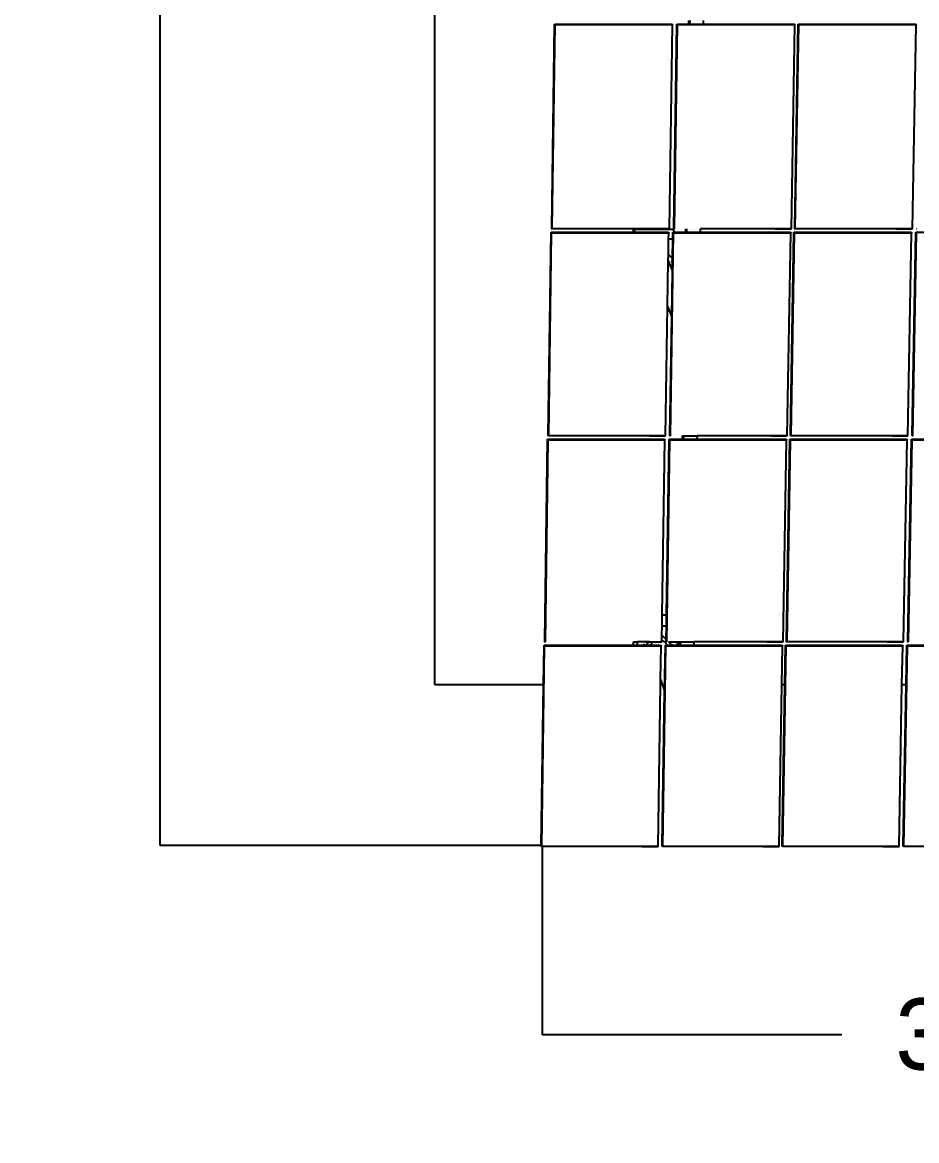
# Model space of a CAD drawing. Header units: inches. Extents: x -1856 to 1878, y -1863 to 1709.
# Drawn here: x 251 to 703, y -1863 to -1297 of the extents above; entities that cross this region are included whole.
import ezdxf

# ---------------------------------------------------------------- set-up
doc = ezdxf.new("R2010")
doc.units = ezdxf.units.IN
doc.header["$MEASUREMENT"] = 0
doc.dimstyles.get("Standard").update_dxf_attribs({"dimtxt": 36, "dimasz": 0.18, "dimexe": 0.18, "dimexo": 0.0625, "dimgap": 0.09, "dimtad": 0, "dimtih": 1, "dimtoh": 1, "dimdec": 4, "dimzin": 0, "dimdsep": 46, "dimtxsty": 'Standard', "dimcen": 0.09, "dimclrd": 1, "dimclre": 1, "dimclrt": 1, "dimadec": 0, "dimazin": 0, "dimtfac": 1, "dimtdec": 4, "dimtofl": 0, "dimtmove": 0, "dimatfit": 3, "dimfxl": 1, "dimtolj": 1, "dimtzin": 0, "dimarcsym": 0})

# ---------------------------------------------------------------- blocks, each defined once
blk = doc.blocks.new('*D4')
at = {"color": 1, "lineweight": -2, "transparency": 16777216}
for p, q in [((513.41, -1714.04), (513.41, -1809.21)), ((990.65, -1714.05), (990.65, -1809.21)), ((513.59, -1809.03), (664.94, -1809.03)), ((990.47, -1809.03), (839.12, -1809.03))]:
    blk.add_line(p, q, dxfattribs=at)
at = {"color": 1, "transparency": 16777216}
for points in [[(513.59, -1809), (513.59, -1809.06), (513.41, -1809.03)], [(990.47, -1809), (990.47, -1809.06), (990.65, -1809.03)]]:
    blk.add_solid(points, dxfattribs=at)
at = {"layer": 'Defpoints', "color": 0, "transparency": 16777216}
for p in [(513.41, -1713.98), (990.65, -1713.99), (990.65, -1809.03)]:
    blk.add_point(p, dxfattribs=at)
at = {"color": 1, "transparency": 16777216, "insert": (752.03, -1809.03), "char_height": 36, "attachment_point": 5}
blk.add_mtext('\\A1;35\' 6"', dxfattribs=at)
blk = doc.blocks.new('*D5')
at = {"color": 1, "lineweight": -2, "transparency": 16777216}
for p, q in [((545.64, 239.45), (320.16, 239.45)), ((320.34, 239.27), (320.34, -718.92)), ((320.34, -1713.3), (320.34, -755.1)), ((512.98, -1713.48), (320.16, -1713.48))]:
    blk.add_line(p, q, dxfattribs=at)
at = {"color": 1, "transparency": 16777216}
for points in [[(320.31, 239.27), (320.37, 239.27), (320.34, 239.45)], [(320.31, -1713.3), (320.37, -1713.3), (320.34, -1713.48)]]:
    blk.add_solid(points, dxfattribs=at)
at = {"layer": 'Defpoints', "color": 0, "transparency": 16777216}
for p in [(545.7, 239.45), (320.34, -1713.48), (513.04, -1713.48)]:
    blk.add_point(p, dxfattribs=at)
at = {"color": 1, "transparency": 16777216, "insert": (320.34, -737.01), "char_height": 36, "attachment_point": 5}
blk.add_mtext('\\A1;142\' 1"', dxfattribs=at)

msp = doc.modelspace()

# ---------------------------------------------------------------- linework, layer by layer
for p, q in [((459.17981, -1632.10957), (459.17981, 158.31563)), ((518.32316, -1400.99809), (519.71866, -1297.89668)), ((518.42636, -1401.44029), (519.82241, -1298.31948)), ((518.60815, -1401.44125), (520.0047, -1298.32045)), ((519.71866, -1297.89668), (519.82241, -1298.31948)), ((519.71866, -1297.89668), (579.26861, -1297.89761)), ((519.82241, -1298.31948), (520.0047, -1298.32045)), ((520.0047, -1298.32045), (520.09122, -1298.31948)), ((579.38425, -1298.32042), (520.09122, -1298.31948)), ((577.82824, -1401.44121), (579.38425, -1298.32042)), ((579.26861, -1297.89761), (579.38425, -1298.32042)), ((580.00801, -1400.99901), (581.56958, -1297.89761)), ((580.12348, -1401.44121), (581.68568, -1298.32042)), ((580.30528, -1401.44218), (581.86796, -1298.32139)), ((581.56958, -1297.89761), (581.68568, -1298.32042)), ((581.56958, -1297.89761), (587.45374, -1297.8977)), ((581.68568, -1298.32042), (581.86796, -1298.32139)), ((581.86796, -1298.32139), (581.95449, -1298.32042)), ((641.24752, -1298.32135), (581.95449, -1298.32042)), ((587.48037, -1296.11591), (587.45374, -1297.8977)), ((587.45374, -1297.8977), (588.19581, -1297.89771)), ((588.19581, -1297.89771), (588.22248, -1296.11592)), ((588.19581, -1297.89771), (595.09361, -1297.89782)), ((595.09361, -1297.89782), (595.12059, -1296.11605)), ((595.09361, -1297.89782), (641.11953, -1297.89854)), ((639.52536, -1401.44214), (641.24752, -1298.32135)), ((641.11953, -1297.89854), (641.24752, -1298.32135)), ((641.16322, -1401.00123), (642.88945, -1297.89983)), ((641.29088, -1401.44343), (643.01779, -1298.32264)), ((641.47267, -1401.44439), (643.20007, -1298.32361)), ((642.88945, -1297.89983), (643.01779, -1298.32264)), ((642.88945, -1297.89983), (702.43939, -1297.90076)), ((643.01779, -1298.32264), (643.20007, -1298.32361)), ((643.20007, -1298.32361), (643.28659, -1298.32264)), ((702.57962, -1298.32357), (643.28659, -1298.32264)), ((700.69275, -1401.44435), (702.57962, -1298.32357)), ((702.43939, -1297.90076), (702.57962, -1298.32357)), ((518.13759, -1401.44125), (518.07199, -1401.44125)), ((518.42636, -1401.44029), (518.32316, -1400.99809)), ((518.42636, -1401.44029), (518.34007, -1401.44125)), ((518.60815, -1401.44125), (518.42636, -1401.44029)), ((577.82824, -1401.44121), (518.69444, -1401.44029)), ((559.71968, -1401.6588), (579.66253, -1401.6588)), ((559.71968, -1403.19086), (559.71968, -1401.6588)), ((559.71968, -1401.6588), (560.33147, -1403.19087)), ((569.57649, -1401.44122), (577.82822, -1401.44251)), ((577.82822, -1401.44251), (577.82824, -1401.44121)), ((579.66253, -1401.6588), (580.29624, -1403.19114)), ((579.83471, -1401.44218), (579.76911, -1401.44218)), ((580.12348, -1401.44121), (580.00801, -1400.99901)), ((580.12348, -1401.44121), (580.03719, -1401.44218)), ((580.30528, -1401.44218), (580.12348, -1401.44121)), ((585.90594, -1401.44132), (585.87978, -1403.19123)), ((586.61969, -1403.19124), (586.64589, -1401.44133)), ((593.499, -1403.19135), (593.52551, -1401.44146)), ((639.52536, -1401.44214), (593.52551, -1401.44146)), ((631.27362, -1401.44215), (639.52534, -1401.44344)), ((639.52534, -1401.44344), (639.52536, -1401.44214)), ((641.0021, -1401.44439), (640.9365, -1401.44439)), ((641.29088, -1401.44343), (641.16322, -1401.00123)), ((641.29088, -1401.44343), (641.20459, -1401.44439)), ((641.47267, -1401.44439), (641.29088, -1401.44343)), ((700.69275, -1401.44435), (641.55896, -1401.44343)), ((692.441, -1401.44436), (700.69272, -1401.44565)), ((700.69272, -1401.44565), (700.69275, -1401.44435)), ((702.69922, -1401.44532), (702.63362, -1401.44532)), ((516.55231, -1505.7277), (517.93923, -1403.19021)), ((516.65487, -1506.18948), (518.04234, -1403.63282)), ((516.83617, -1506.19044), (518.22412, -1403.63378)), ((517.93923, -1403.19021), (518.04234, -1403.63282)), ((517.93923, -1403.19021), (559.71968, -1403.19086)), ((518.04234, -1403.63282), (518.22412, -1403.63378)), ((518.22412, -1403.63378), (518.31041, -1403.63282)), ((577.44082, -1403.63374), (518.31041, -1403.63282)), ((559.71968, -1403.19086), (560.33147, -1403.19087)), ((560.33147, -1403.19087), (577.32588, -1403.19113)), ((577.27865, -1414.38744), (577.39646, -1406.57529)), ((577.32588, -1403.19113), (577.44082, -1403.63374)), ((577.39646, -1406.57529), (577.44082, -1403.63374)), ((577.39646, -1406.57529), (579.56931, -1406.57529)), ((578.18323, -1506.19041), (579.73593, -1403.63374)), ((578.36453, -1506.19136), (579.91771, -1403.63471)), ((579.41867, -1416.52746), (579.56931, -1406.57529)), ((579.56931, -1406.57529), (579.62054, -1403.19113)), ((579.62054, -1403.19113), (579.73593, -1403.63374)), ((579.62054, -1403.19113), (580.29624, -1403.19114)), ((579.73593, -1403.63374), (579.91771, -1403.63471)), ((579.91771, -1403.63471), (580.004, -1403.63374)), ((639.13441, -1403.63467), (580.004, -1403.63374)), ((580.29624, -1403.19114), (585.87978, -1403.19123)), ((585.87978, -1403.19123), (586.61969, -1403.19124)), ((586.61969, -1403.19124), (593.499, -1403.19135)), ((593.499, -1403.19135), (639.00719, -1403.19206)), ((637.42262, -1506.19133), (639.13441, -1403.63467)), ((639.00719, -1403.19206), (639.13441, -1403.63467)), ((639.05642, -1505.73082), (640.77225, -1403.19334)), ((639.18331, -1506.19261), (640.89982, -1403.63596)), ((639.3646, -1506.19356), (641.0816, -1403.63692)), ((640.77225, -1403.19334), (640.89982, -1403.63596)), ((640.77225, -1403.19334), (700.1589, -1403.19427)), ((640.89982, -1403.63596), (641.0816, -1403.63692)), ((641.0816, -1403.63692), (641.16789, -1403.63596)), ((700.29829, -1403.63688), (641.16789, -1403.63596)), ((698.42269, -1506.19353), (700.29829, -1403.63688)), ((700.1589, -1403.19427), (700.29829, -1403.63688)), ((700.57256, -1505.73174), (702.45356, -1403.19427)), ((700.71166, -1506.19353), (702.59341, -1403.63688)), ((700.89295, -1506.19449), (702.77519, -1403.63785)), ((702.45356, -1403.19427), (702.59341, -1403.63688)), ((702.45356, -1403.19427), (713.03037, -1403.19444)), ((702.59341, -1403.63688), (702.77519, -1403.63785)), ((702.77519, -1403.63785), (702.86147, -1403.63688)), ((576.88006, -1440.81895), (577.22844, -1417.71743)), ((577.22844, -1417.71743), (577.27836, -1414.40693)), ((577.22844, -1417.71743), (578.38819, -1420.56589)), ((577.27836, -1414.40693), (577.27865, -1414.38744)), ((577.27836, -1414.40693), (579.05684, -1416.18542)), ((577.27865, -1414.38744), (579.09062, -1416.19941)), ((579.37244, -1419.58164), (578.38819, -1420.56589)), ((579.09062, -1416.19941), (579.05684, -1416.18542)), ((579.05684, -1416.18542), (579.33228, -1416.46086)), ((579.09115, -1417.82301), (579.07697, -1417.93076)), ((579.07697, -1417.93076), (579.09115, -1418.03851)), ((579.14396, -1416.2215), (579.09062, -1416.19941)), ((579.09062, -1416.19941), (579.31829, -1416.42708)), ((579.13274, -1417.7226), (579.09115, -1417.82301)), ((579.09115, -1417.93076), (579.10486, -1417.82668)), ((579.10486, -1418.03483), (579.09115, -1417.93076)), ((579.09115, -1418.03851), (579.13274, -1418.13891)), ((579.10486, -1417.82668), (579.14503, -1417.7297)), ((579.13291, -1418.10256), (579.10486, -1418.03483)), ((579.11939, -1417.9999), (579.1331, -1417.89582)), ((579.13291, -1418.10256), (579.11939, -1417.9999)), ((579.1989, -1417.63638), (579.13274, -1417.7226)), ((579.13274, -1418.13891), (579.16495, -1418.18088)), ((579.13291, -1418.10256), (579.1331, -1418.10399)), ((579.1331, -1417.89582), (579.17327, -1417.79883)), ((579.17327, -1418.20097), (579.1331, -1418.10399)), ((579.2301, -1416.2876), (579.14396, -1416.2215)), ((579.14503, -1417.7297), (579.20893, -1417.64642)), ((579.17327, -1417.79883), (579.23718, -1417.71555)), ((579.23718, -1418.28426), (579.17327, -1418.20097)), ((579.27509, -1417.5602), (579.18887, -1417.62635)), ((579.18887, -1417.62635), (579.20893, -1417.64642)), ((579.20893, -1417.64642), (579.29221, -1417.58251)), ((579.20893, -1417.64642), (579.26031, -1417.6978)), ((579.29619, -1416.37374), (579.2301, -1416.2876)), ((579.23718, -1417.71555), (579.26031, -1417.6978)), ((579.32046, -1418.34817), (579.23718, -1418.28426)), ((579.26031, -1417.6978), (579.32046, -1417.65164)), ((579.3755, -1417.51861), (579.27509, -1417.5602)), ((579.29221, -1417.58251), (579.3892, -1417.54234)), ((579.31829, -1416.42708), (579.29619, -1416.37374)), ((579.33228, -1416.46086), (579.31829, -1416.42708)), ((579.31829, -1416.42708), (579.41867, -1416.52746)), ((579.32046, -1417.65164), (579.40217, -1417.6178)), ((579.39067, -1418.37725), (579.32046, -1418.34817)), ((579.3228, -1422.86134), (579.37244, -1419.58164)), ((579.33228, -1416.46086), (579.41838, -1416.54695)), ((579.37244, -1419.58164), (579.39067, -1418.37725)), ((579.40372, -1417.51489), (579.3755, -1417.51861)), ((579.3892, -1417.54234), (579.40334, -1417.54048)), ((579.39067, -1418.37725), (579.40217, -1417.6178)), ((579.40217, -1417.6178), (579.40334, -1417.54048)), ((579.40334, -1417.54048), (579.40372, -1417.51489)), ((579.40372, -1417.51489), (579.41838, -1416.54695)), ((579.41838, -1416.54695), (579.41867, -1416.52746)), ((578.38819, -1420.56589), (579.3228, -1422.86134)), ((578.97189, -1446.04351), (579.3228, -1422.86134)), ((575.89426, -1506.19041), (576.88006, -1440.81895)), ((576.88006, -1440.81895), (578.97189, -1446.04351)), ((578.06845, -1505.72862), (578.97189, -1446.04351)), ((514.79111, -1609.88603), (516.16952, -1507.90784)), ((514.89305, -1610.36718), (516.272, -1508.37003)), ((515.07385, -1610.36813), (516.45329, -1508.37099)), ((516.16952, -1507.90784), (516.272, -1508.37003)), ((516.16952, -1507.90784), (575.39377, -1507.90876)), ((516.272, -1508.37003), (516.45329, -1508.37099)), ((516.36689, -1506.19044), (516.30147, -1506.19044)), ((516.45329, -1508.37099), (516.53934, -1508.37003)), ((575.50801, -1508.37096), (516.53934, -1508.37003)), ((516.65487, -1506.18948), (516.55231, -1505.7277)), ((516.65487, -1506.18948), (516.56882, -1506.19044)), ((516.83617, -1506.19044), (516.65487, -1506.18948)), ((575.89426, -1506.19041), (516.92222, -1506.18948)), ((567.66509, -1506.19041), (575.89424, -1506.19169)), ((574.1775, -1596.6556), (575.50801, -1508.37096)), ((575.39377, -1507.90876), (575.50801, -1508.37096)), ((575.89424, -1506.19169), (575.89426, -1506.19041)), ((576.25356, -1610.3681), (577.79685, -1508.37096)), ((576.33964, -1596.6556), (577.68216, -1507.90876)), ((576.43436, -1610.36905), (577.97813, -1508.37191)), ((577.68216, -1507.90876), (577.79685, -1508.37096)), ((577.68216, -1507.90876), (584.31443, -1507.90887)), ((577.79685, -1508.37096), (577.97813, -1508.37191)), ((577.89525, -1506.19136), (577.82983, -1506.19136)), ((577.97813, -1508.37191), (578.06418, -1508.37096)), ((637.03286, -1508.37188), (578.06418, -1508.37096)), ((578.18323, -1506.19041), (578.06845, -1505.72862)), ((578.18323, -1506.19041), (578.09718, -1506.19136)), ((578.36453, -1506.19136), (578.18323, -1506.19041)), ((584.34011, -1506.19052), (584.31443, -1507.90887)), ((584.31443, -1507.90887), (585.05219, -1507.90888)), ((584.34011, -1506.19052), (585.07791, -1506.19053)), ((585.05219, -1507.90888), (585.07791, -1506.19053)), ((585.05219, -1507.90888), (591.91312, -1507.90899)), ((585.07791, -1506.19053), (591.93915, -1506.19066)), ((591.91312, -1507.90899), (591.93915, -1506.19066)), ((591.91312, -1507.90899), (636.9064, -1507.90969)), ((637.42262, -1506.19133), (591.93915, -1506.19066)), ((629.19345, -1506.19133), (637.4226, -1506.19262)), ((635.33135, -1610.36902), (637.03286, -1508.37188)), ((636.9064, -1507.90969), (637.03286, -1508.37188)), ((636.96111, -1609.88914), (638.66664, -1507.91096)), ((637.08723, -1610.37029), (638.79344, -1508.37316)), ((637.26803, -1610.37124), (638.97473, -1508.37411)), ((637.4226, -1506.19262), (637.42262, -1506.19133)), ((638.66664, -1507.91096), (638.79344, -1508.37316)), ((638.66664, -1507.91096), (697.89088, -1507.91189)), ((638.79344, -1508.37316), (638.97473, -1508.37411)), ((638.89532, -1506.19356), (638.8299, -1506.19356)), ((638.97473, -1508.37411), (639.06078, -1508.37316)), ((639.18331, -1506.19261), (639.05642, -1505.73082)), ((698.02944, -1508.37408), (639.06078, -1508.37316)), ((639.18331, -1506.19261), (639.09725, -1506.19356)), ((639.3646, -1506.19356), (639.18331, -1506.19261)), ((698.42269, -1506.19353), (639.45065, -1506.19261)), ((690.19352, -1506.19353), (698.42266, -1506.19482)), ((696.16502, -1610.3712), (698.02944, -1508.37408)), ((697.89088, -1507.91189), (698.02944, -1508.37408)), ((698.30947, -1609.89005), (700.17927, -1507.91189)), ((698.42266, -1506.19482), (698.42269, -1506.19353)), ((698.44774, -1610.3712), (700.31828, -1508.37408)), ((698.62854, -1610.37216), (700.49956, -1508.37504)), ((700.17927, -1507.91189), (700.31828, -1508.37408)), ((700.17927, -1507.91189), (742.34505, -1507.91254)), ((700.31828, -1508.37408), (700.49956, -1508.37504)), ((700.42367, -1506.19449), (700.35825, -1506.19449)), ((700.49956, -1508.37504), (700.58561, -1508.37408)), ((700.71166, -1506.19353), (700.57256, -1505.73174)), ((759.55428, -1508.375), (700.58561, -1508.37408)), ((700.71166, -1506.19353), (700.6256, -1506.19449)), ((700.89295, -1506.19449), (700.71166, -1506.19353)), ((574.09309, -1602.25607), (574.1775, -1596.6556)), ((574.1775, -1596.6556), (576.33964, -1596.6556)), ((576.25492, -1602.25607), (576.33964, -1596.6556)), ((574.02172, -1606.99163), (574.09309, -1602.25607)), ((574.09309, -1602.25607), (576.25492, -1602.25607)), ((576.15107, -1609.12098), (576.25492, -1602.25607)), ((514.13858, -1632.10957), (514.40947, -1612.0543)), ((514.40947, -1612.0543), (514.51133, -1612.53585)), ((514.40947, -1612.0543), (559.71968, -1612.055)), ((514.60585, -1610.36814), (514.54061, -1610.36814)), ((514.89305, -1610.36718), (514.79111, -1609.88603)), ((514.89305, -1610.36718), (514.80723, -1610.36814)), ((515.07385, -1610.36813), (514.89305, -1610.36718)), ((559.71968, -1612.055), (559.71968, -1610.36799)), ((559.71968, -1610.36799), (561.68296, -1610.36803)), ((559.71968, -1612.055), (561.68296, -1612.05503)), ((561.68296, -1612.05503), (561.68296, -1610.36803)), ((567.57603, -1610.3681), (561.68296, -1610.36803)), ((561.68296, -1612.05503), (564.60962, -1612.05452)), ((564.67572, -1611.96838), (564.60962, -1612.05452)), ((564.60962, -1612.05452), (565.33001, -1612.05452)), ((564.76186, -1611.90228), (564.67572, -1611.96838)), ((564.86217, -1611.86073), (564.76186, -1611.90228)), ((564.96982, -1611.84656), (564.86217, -1611.86073)), ((565.07746, -1611.86073), (564.96982, -1611.84656)), ((565.17777, -1611.90228), (565.07746, -1611.86073)), ((565.26391, -1611.96838), (565.17777, -1611.90228)), ((565.33001, -1612.05452), (565.26391, -1611.96838)), ((565.33001, -1612.05452), (565.88904, -1612.0551)), ((565.76412, -1610.3681), (573.97082, -1610.36938)), ((565.88904, -1612.0551), (567.57603, -1610.3681)), ((565.88904, -1612.0551), (565.94051, -1612.0551)), ((565.94051, -1612.0551), (567.62751, -1610.3681)), ((565.94051, -1612.0551), (568.40452, -1612.05514)), ((567.57603, -1610.3681), (567.62751, -1610.3681)), ((567.62751, -1610.3681), (569.6576, -1610.3681)), ((568.40452, -1612.05514), (568.93563, -1611.10824)), ((568.40452, -1612.05514), (573.4722, -1612.05522)), ((568.93563, -1611.10824), (569.6576, -1610.3681)), ((569.6576, -1610.3681), (573.97084, -1610.3681)), ((573.4722, -1612.05522), (573.58575, -1612.53677)), ((573.97082, -1610.36938), (573.97084, -1610.3681)), ((573.97084, -1610.3681), (573.98246, -1609.59714)), ((573.98246, -1609.59714), (574.02136, -1607.01569)), ((573.98246, -1609.59714), (574.15291, -1609.64055)), ((574.02136, -1607.01569), (574.02172, -1606.99163)), ((574.02136, -1607.01569), (576.1507, -1609.14503)), ((574.02172, -1606.99163), (576.15107, -1609.12098)), ((574.15291, -1609.64055), (575.16644, -1610.20903)), ((575.16644, -1610.20903), (575.9983, -1611.02047)), ((575.4014, -1635.4009), (575.75435, -1612.05522)), ((575.75435, -1612.05522), (575.86835, -1612.53677)), ((575.75435, -1612.05522), (576.60184, -1612.05523)), ((575.96637, -1610.36905), (575.90113, -1610.36905)), ((575.9983, -1611.02047), (576.5918, -1612.01955)), ((576.13948, -1609.88695), (576.1507, -1609.14503)), ((576.25356, -1610.3681), (576.13948, -1609.88695)), ((576.1507, -1609.14503), (576.15107, -1609.12098)), ((576.25356, -1610.3681), (576.16774, -1610.36905)), ((576.43436, -1610.36905), (576.25356, -1610.3681)), ((576.5918, -1612.01955), (576.60456, -1612.05523)), ((576.5918, -1612.01955), (576.60184, -1612.05523)), ((576.60184, -1612.05523), (576.60456, -1612.05523)), ((576.60456, -1612.05523), (579.06094, -1612.05527)), ((577.37379, -1610.36812), (578.86198, -1611.85631)), ((577.37379, -1610.36812), (577.39821, -1610.36812)), ((577.39821, -1610.36812), (578.88355, -1611.85346)), ((577.39821, -1610.36812), (581.69577, -1610.3682)), ((578.88355, -1611.85346), (578.86198, -1611.85631)), ((578.86198, -1611.85631), (579.06094, -1612.05527)), ((578.936, -1611.84656), (578.88355, -1611.85346)), ((578.88355, -1611.85346), (579.08536, -1612.05527)), ((579.04365, -1611.86073), (578.936, -1611.84656)), ((579.14396, -1611.90228), (579.04365, -1611.86073)), ((579.06094, -1612.05527), (579.08536, -1612.05527)), ((579.08536, -1612.05527), (579.29619, -1612.05452)), ((579.2301, -1611.96838), (579.14396, -1611.90228)), ((579.29619, -1612.05452), (579.2301, -1611.96838)), ((579.29619, -1612.05452), (581.69577, -1612.05531)), ((581.69577, -1610.3682), (581.69577, -1612.05531)), ((581.69577, -1610.3682), (582.78283, -1610.36822)), ((581.69577, -1612.05531), (582.75761, -1612.05533)), ((582.78283, -1610.36822), (582.75761, -1612.05533)), ((582.75761, -1612.05533), (583.49324, -1612.05534)), ((582.78283, -1610.36822), (583.5185, -1610.36823)), ((583.49324, -1612.05534), (583.5185, -1610.36823)), ((583.49324, -1612.05534), (590.33589, -1612.05544)), ((583.5185, -1610.36823), (590.36144, -1610.36835)), ((590.33589, -1612.05544), (590.36144, -1610.36835)), ((590.33589, -1612.05544), (634.81708, -1612.05613)), ((635.33135, -1610.36902), (590.36144, -1610.36835)), ((627.12463, -1610.36902), (635.33133, -1610.3703)), ((634.81708, -1612.05613), (634.94277, -1612.53769)), ((635.33133, -1610.3703), (635.33135, -1610.36902)), ((636.23734, -1632.10957), (636.57251, -1612.05741)), ((636.57251, -1612.05741), (636.69855, -1612.53896)), ((636.57251, -1612.05741), (695.63524, -1612.05832)), ((636.80004, -1610.37124), (636.7348, -1610.37124)), ((637.08723, -1610.37029), (636.96111, -1609.88914)), ((637.08723, -1610.37029), (637.00141, -1610.37124)), ((637.26803, -1610.37124), (637.08723, -1610.37029)), ((696.16502, -1610.3712), (637.35385, -1610.37029)), ((687.95829, -1610.37121), (696.16499, -1610.37249)), ((695.63524, -1612.05832), (695.77297, -1612.53987)), ((696.16499, -1610.37249), (696.16502, -1610.3712)), ((697.54992, -1632.10957), (697.91738, -1612.05832)), ((697.91738, -1612.05832), (698.05557, -1612.53987)), ((697.91738, -1612.05832), (713.03037, -1612.05856)), ((698.16054, -1610.37216), (698.0953, -1610.37216)), ((698.44774, -1610.3712), (698.30947, -1609.89005)), ((698.44774, -1610.3712), (698.36192, -1610.37216)), ((698.62854, -1610.37216), (698.44774, -1610.3712)), ((513.14081, -1713.97805), (514.51133, -1612.53585)), ((513.32112, -1713.97899), (514.69212, -1612.53681)), ((514.51133, -1612.53585), (514.69212, -1612.53681)), ((514.69212, -1612.53681), (514.77793, -1612.53585)), ((573.58575, -1612.53677), (514.77793, -1612.53585)), ((573.33005, -1629.51373), (573.58575, -1612.53677)), ((574.33439, -1713.97896), (575.86835, -1612.53677)), ((574.5147, -1713.97991), (576.04914, -1612.53772)), ((575.86835, -1612.53677), (576.04914, -1612.53772)), ((576.04914, -1612.53772), (576.13495, -1612.53677)), ((634.94277, -1612.53769), (576.13495, -1612.53677)), ((634.61645, -1632.10957), (634.94277, -1612.53769)), ((635.00257, -1713.98114), (636.69855, -1612.53896)), ((635.18287, -1713.98208), (636.87934, -1612.53991)), ((636.69855, -1612.53896), (636.87934, -1612.53991)), ((636.87934, -1612.53991), (636.96516, -1612.53896)), ((695.77297, -1612.53987), (636.96516, -1612.53896)), ((695.41543, -1632.10957), (695.77297, -1612.53987)), ((696.19614, -1713.98205), (698.05557, -1612.53987)), ((696.37645, -1713.983), (698.23635, -1612.54083)), ((698.05557, -1612.53987), (698.23635, -1612.54083)), ((698.23635, -1612.54083), (698.32217, -1612.53987)), ((757.12998, -1612.54079), (698.32217, -1612.53987)), ((514.13858, -1632.10957), (459.17981, -1632.10957)), ((513.0395, -1713.47775), (514.13858, -1632.10957)), ((572.05788, -1713.97896), (573.29096, -1632.10957)), ((573.29096, -1632.10957), (573.33005, -1629.51373)), ((574.24338, -1632.10957), (573.29096, -1632.10957)), ((573.33005, -1629.51373), (574.24338, -1632.10957)), ((574.24338, -1632.10957), (575.4014, -1635.4009)), ((633.25146, -1713.97987), (634.61645, -1632.10957)), ((636.23734, -1632.10957), (634.61645, -1632.10957)), ((634.8772, -1713.48084), (636.23734, -1632.10957)), ((693.91963, -1713.98205), (695.41543, -1632.10957)), ((697.54992, -1632.10957), (695.41543, -1632.10957)), ((696.05869, -1713.48175), (697.54992, -1632.10957)), ((574.221, -1713.47866), (575.4014, -1635.4009)), ((512.8544, -1713.979), (512.78934, -1713.979)), ((513.14081, -1713.97805), (513.0395, -1713.47775)), ((513.14081, -1713.97805), (513.05523, -1713.97899)), ((513.32112, -1713.97899), (513.14081, -1713.97805)), ((572.05788, -1713.97896), (513.40671, -1713.97805)), ((563.87348, -1713.97896), (572.05786, -1713.98023)), ((572.05786, -1713.98023), (572.05788, -1713.97896)), ((574.04798, -1713.97991), (573.98292, -1713.97991)), ((574.33439, -1713.97896), (574.221, -1713.47866)), ((574.33439, -1713.97896), (574.24881, -1713.97991)), ((574.5147, -1713.97991), (574.33439, -1713.97896)), ((633.25146, -1713.97987), (574.60029, -1713.97896)), ((625.06706, -1713.97988), (633.25144, -1713.98114)), ((633.25144, -1713.98114), (633.25146, -1713.97987)), ((634.71615, -1713.98208), (634.65109, -1713.98208)), ((635.00257, -1713.98114), (634.8772, -1713.48084)), ((635.00257, -1713.98114), (634.91698, -1713.98208)), ((635.18287, -1713.98208), (635.00257, -1713.98114)), ((693.91963, -1713.98205), (635.26846, -1713.98114)), ((685.73523, -1713.98205), (693.9196, -1713.98332)), ((693.9196, -1713.98332), (693.91963, -1713.98205)), ((695.90972, -1713.983), (695.84466, -1713.983)), ((696.19614, -1713.98205), (696.05869, -1713.48175)), ((696.19614, -1713.98205), (696.11055, -1713.983)), ((696.37645, -1713.983), (696.19614, -1713.98205)), ((755.1132, -1713.98296), (696.46203, -1713.98205))]:
    msp.add_line(p, q)

# ---------------------------------------------------------------- dimensions: what is measured, and where the dimension line sits
dim = msp.add_linear_dim(base=(320.34499, -1713.47775), p1=(545.69942, 239.44823), p2=(513.0395, -1713.47775), angle=90, text='142\' 1"', dimstyle='Standard')
dim.commit()
dim.dimension.update_dxf_attribs({"geometry": '*D5', "text_midpoint": (320.34499, -737.01476)})
dim = msp.add_linear_dim(base=(990.65222, -1809.02814), p1=(513.40671, -1713.97805), p2=(990.65222, -1713.98914), text='35\' 6"', dimstyle='Standard')
dim.commit()
dim.dimension.update_dxf_attribs({"geometry": '*D4', "text_midpoint": (752.02946, -1809.02814)})

doc.saveas('drawing.dxf')
